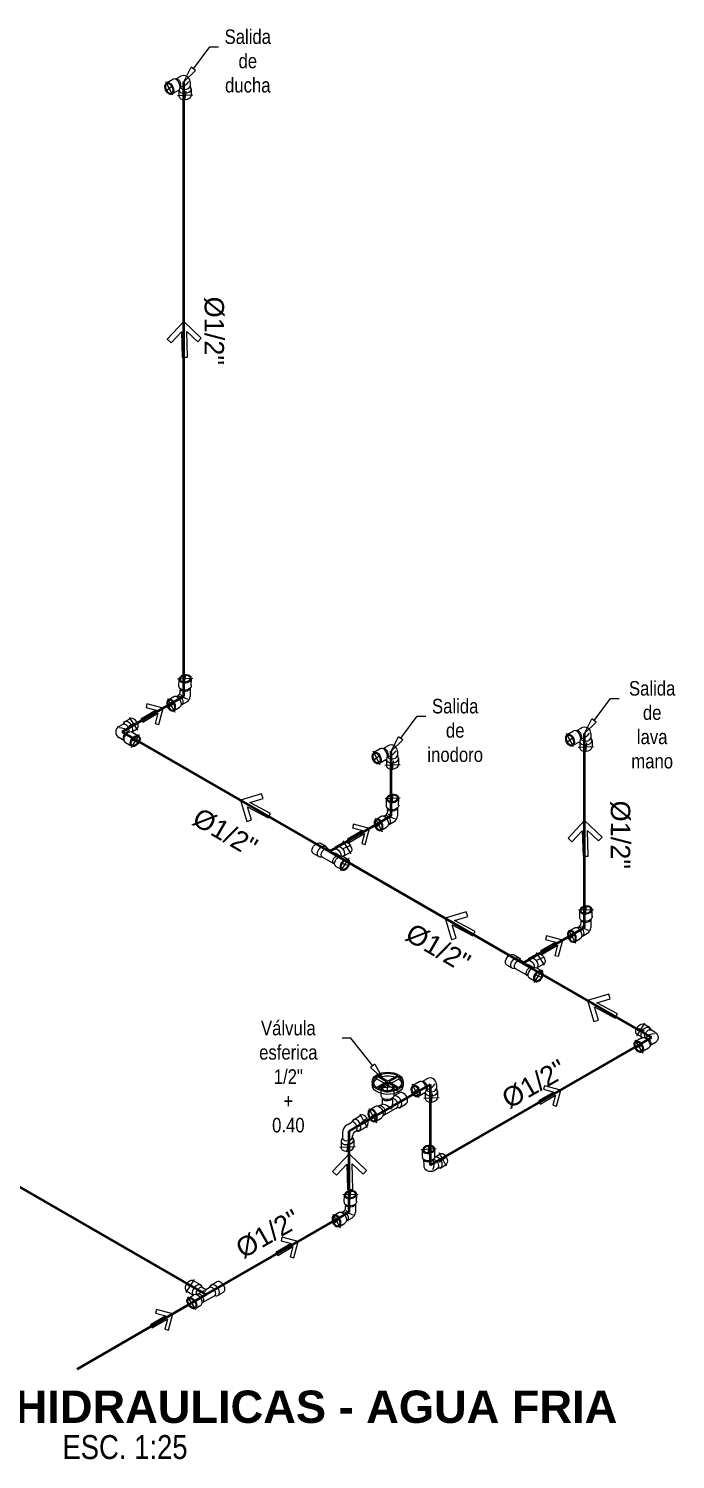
# Model space of a CAD drawing. Header units: metres. Extents: x -60290 to -52972, y 32018 to 40332.
# Drawn here: x -60276.682 to -60274.684, y 32021.003 to 32025.427 of the extents above; entities that cross this region are included whole.
import ezdxf
from ezdxf import colors
from ezdxf.entities.mleader import LeaderData, LeaderLine
from ezdxf.enums import TextEntityAlignment as Align
from ezdxf.math import Vec2, Vec3

# ---------------------------------------------------------------- set-up
doc = ezdxf.new("R2010")
doc.units = ezdxf.units.M
doc.linetypes.add('ACAD_ISO10W100', pattern=[18, 12, -3, 0, -3])
doc.layers.get('0').update_dxf_attribs({"plot": 0})
for name, color, linetype, lineweight in [('-Acotado', 251, 'Continuous', 5), ('-Textos', 7, 'Continuous', 20), ('ACCESORIOS 3D', 1, 'Continuous', 15), ('Arq_Cotas', 8, 'Continuous', 13), ('FIC-2ES_AGUA_FRIA_PROY', 150, 'ACAD_ISO10W100', 35), ('FIC-3IS_ACCESORIOS_3D', 1, 'Continuous', 15), ('FIC-3IS_AGUA_FRIA_PROY', 150, 'ACAD_ISO10W100', 35)]:
    doc.layers.add(name, color=color, linetype=linetype, lineweight=lineweight)
doc.layers.add('FIC-3IS_TEXTO', color=7, linetype='Continuous')
doc.layers.add('G-TEXTOS-TITULOS', color=4, linetype='Continuous')
doc.styles.add('-Arial Narrow', font='ARIALN.TTF')
doc.styles.add('25-TITULO', font='arialbd.ttf', dxfattribs={"height": 0.1})
doc.styles.add('ARIAL', font='arial.ttf')

# ---------------------------------------------------------------- blocks, each defined once
blk = doc.blocks.new('H-C90-ISO-01')
at = {"layer": 'FIC-3IS_ACCESORIOS_3D', "lineweight": 15}
for p, q in [((-0.035, 0.023), (-0.074, 0.001)), ((-0.095, -0.123), (-0.15, -0.019)), ((-0.096, -0.05), (-0.15, -0.092)), ((-0.096, -0.001), (-0.145, -0.029)), ((-0.052, -0.085), (-0.101, -0.113)), ((-0.048, -0.081), (-0.048, -0.129)), ((0.004, -0.092), (-0.004, -0.16)), ((0.038, -0.019), (0.038, -0.051)), ((0.047, -0.073), (0.047, -0.122)), ((0.059, -0.123), (-0.059, -0.128))]:
    blk.add_line(p, q, dxfattribs=at)
for centre, radius, start, end in [((-0.011, -0.019), 0.049, 0, 120), ((-0.05, 0.029), 0.089, 281.4412, 329.9051), ((0.059, -0.056), 0.0211, 168.6471, 236.7999)]:
    blk.add_arc(centre, radius, start, end, dxfattribs=at)
blk.add_ellipse((-0.123, -0.071), major_axis=(0.0152, -0.0378), ratio=0.586515, dxfattribs=at)
for points, knots in [([(-0.055, -0.087), (-0.048, -0.084), (-0.044, -0.077), (-0.037, -0.054), (-0.042, -0.034), (-0.062, -0.003), (-0.078, 0.007), (-0.093, 0.001), (-0.094, 0), (-0.096, -0.001)], [0.025807, 0.025807, 0.025807, 0.025807, 0.638249, 0.638249, 1.89385, 1.89385, 3.143116, 3.143116, 3.273269, 3.273269, 3.273269, 3.273269]), ([(-0.041, -0.067), (-0.038, -0.065), (-0.035, -0.061), (-0.03, -0.044), (-0.034, -0.027), (-0.05, -0.003), (-0.063, 0.005), (-0.073, 0.001)], [0.186641, 0.186641, 0.186641, 0.186641, 0.638249, 0.638249, 1.89385, 1.89385, 3.12421, 3.12421, 3.12421, 3.12421]), ([(-0.105, -0.115), (-0.098, -0.112), (-0.093, -0.106), (-0.086, -0.083), (-0.091, -0.062), (-0.111, -0.031), (-0.127, -0.021), (-0.154, -0.032), (-0.159, -0.051), (-0.152, -0.087), (-0.141, -0.105), (-0.12, -0.117), (-0.112, -0.118), (-0.105, -0.115)], [0, 0, 0, 0, 0.638249, 0.638249, 1.89385, 1.89385, 3.143116, 3.143116, 4.392383, 4.392383, 5.64165, 5.64165, 6.283185, 6.283185, 6.283185, 6.283185]), ([(-0.048, -0.081), (-0.048, -0.082), (-0.048, -0.082), (-0.048, -0.082), (-0.047, -0.09), (-0.042, -0.096), (-0.022, -0.109), (-0.001, -0.11), (0.034, -0.1), (0.049, -0.087), (0.046, -0.065), (0.043, -0.06), (0.037, -0.056)], [6.264194, 6.264194, 6.264194, 6.264194, 6.283185, 6.283185, 6.283185, 6.921434, 6.921434, 8.177035, 8.177035, 9.426302, 9.426302, 9.977352, 9.977352, 9.977352, 9.977352]), ([(-0.037, -0.062), (-0.035, -0.066), (-0.032, -0.069), (-0.017, -0.079), (0, -0.08), (0.027, -0.071), (0.039, -0.061), (0.038, -0.05)], [6.473178, 6.473178, 6.473178, 6.473178, 6.921434, 6.921434, 8.177035, 8.177035, 9.388551, 9.388551, 9.388551, 9.388551]), ([(-0.048, -0.129), (-0.048, -0.13), (-0.048, -0.13), (-0.048, -0.131), (-0.047, -0.138), (-0.042, -0.145), (-0.022, -0.158), (-0.001, -0.159), (0.034, -0.148), (0.048, -0.136), (0.047, -0.122)], [6.245872, 6.245872, 6.245872, 6.245872, 6.283185, 6.283185, 6.283185, 6.921434, 6.921434, 8.177035, 8.177035, 9.388551, 9.388551, 9.388551, 9.388551])]:
    blk.add_open_spline(points, degree=3, knots=knots, dxfattribs=at)
blk = doc.blocks.new('H-TEE-ISO-04')
at = {"layer": 'ACCESORIOS 3D'}
for p, q in [((0.041, 0.078), (0.097, 0.111)), ((0.091, 0.121), (0.154, 0.021)), ((-0.094, -0.001), (-0.136, 0.023)), ((-0.04, 0.077), (-0.084, 0.103)), ((0, 0.044), (-0.026, 0.059)), ((0.025, 0.058), (0, 0.044)), ((0.067, 0.005), (0.038, 0.022)), ((0.154, 0.084), (0.091, 0.058)), ((0.133, -0.023), (0.093, 0.001)), ((0.148, 0.031), (0.094, 0)), ((0.025, -0.058), (-0.067, -0.005)), ((0.083, -0.103), (0.039, -0.078)), ((0.077, -0.112), (0.14, -0.013)), ((0.14, -0.076), (0.077, -0.049))]:
    blk.add_line(p, q, dxfattribs=at)
for centre, radius, start, end in [((-0.019, 0.079), 0.0211, 183.2001, 251.3529), ((-0.011, 0.038), 0.0128, 330.0367, 27.2728), ((0.002, -0.042), 0.0733, 59.7063, 91.3978), ((0.02, 0.079), 0.0212, 283.9228, 359.1598), ((0.087, 0.053), 0.0516, 245.2499, 254.7197), ((-0.009, -0.098), 0.0525, 43.1305, 49.675)]:
    blk.add_arc(centre, radius, start, end, dxfattribs=at)
at = {"layer": 'ACCESORIOS 3D', "extrusion": (0, 0, -1)}
blk.add_ellipse((0.108, -0.063), major_axis=(-0.024, -0.0329), ratio=0.586515, dxfattribs=at)
at = {"layer": 'ACCESORIOS 3D'}
for points, knots in [([(0.094, 0.109), (0.099, 0.113), (0.107, 0.114), (0.13, 0.108), (0.146, 0.094), (0.163, 0.061), (0.163, 0.042), (0.15, 0.032), (0.149, 0.031), (0.148, 0.031)], [0.025807, 0.025807, 0.025807, 0.025807, 0.638249, 0.638249, 1.89385, 1.89385, 3.143116, 3.143116, 3.273269, 3.273269, 3.273269, 3.273269]), ([(-0.136, 0.023), (-0.136, 0.023), (-0.137, 0.024), (-0.137, 0.024), (-0.143, 0.028), (-0.146, 0.036), (-0.147, 0.06), (-0.138, 0.079), (-0.111, 0.103), (-0.094, 0.109), (-0.082, 0.102)], [6.245872, 6.245872, 6.245872, 6.245872, 6.283185, 6.283185, 6.283185, 6.921434, 6.921434, 8.177035, 8.177035, 9.388551, 9.388551, 9.388551, 9.388551]), ([(-0.07, -0.003), (-0.071, -0.003), (-0.072, -0.003), (-0.08, -0.006), (-0.089, -0.005), (-0.095, 0), (-0.101, 0.004), (-0.104, 0.012), (-0.105, 0.036), (-0.096, 0.055), (-0.069, 0.079), (-0.051, 0.086), (-0.033, 0.073), (-0.031, 0.067), (-0.03, 0.06)], [5.580376, 5.580376, 5.580376, 5.580376, 5.64165, 5.64165, 6.283185, 6.283185, 6.283185, 6.921434, 6.921434, 8.177035, 8.177035, 9.426302, 9.426302, 9.977352, 9.977352, 9.977352, 9.977352]), ([(-0.067, -0.005), (-0.068, -0.005), (-0.068, -0.005), (-0.068, -0.004), (-0.073, -0.001), (-0.076, 0.005), (-0.077, 0.024), (-0.069, 0.04), (-0.048, 0.059), (-0.034, 0.064), (-0.024, 0.058)], [6.245872, 6.245872, 6.245872, 6.245872, 6.283185, 6.283185, 6.283185, 6.921434, 6.921434, 8.177035, 8.177035, 9.388551, 9.388551, 9.388551, 9.388551]), ([(0.024, -0.058), (0.023, -0.057), (0.023, -0.057), (0.023, -0.057), (0.018, -0.053), (0.015, -0.047), (0.014, -0.028), (0.022, -0.013), (0.043, 0.007), (0.057, 0.012), (0.067, 0.005)], [6.245872, 6.245872, 6.245872, 6.245872, 6.283185, 6.283185, 6.283185, 6.921434, 6.921434, 8.177035, 8.177035, 9.388551, 9.388551, 9.388551, 9.388551]), ([(0.022, 0.057), (0.027, 0.06), (0.033, 0.061), (0.052, 0.056), (0.064, 0.045), (0.076, 0.022), (0.077, 0.011), (0.074, 0.003)], [6.313795, 6.313795, 6.313795, 6.313795, 6.921434, 6.921434, 8.177035, 8.177035, 9.099225, 9.099225, 9.099225, 9.099225]), ([(0.028, 0.059), (0.029, 0.066), (0.032, 0.072), (0.037, 0.076), (0.043, 0.081), (0.051, 0.082), (0.074, 0.076), (0.09, 0.062), (0.107, 0.029), (0.107, 0.01), (0.095, 0), (0.095, 0), (0.094, 0)], [5.75086, 5.75086, 5.75086, 5.75086, 6.283185, 6.283185, 6.283185, 6.921434, 6.921434, 8.177035, 8.177035, 9.426302, 9.426302, 9.466218, 9.466218, 9.466218, 9.466218]), ([(0.039, -0.078), (0.039, -0.078), (0.038, -0.077), (0.038, -0.077), (0.032, -0.073), (0.029, -0.065), (0.028, -0.041), (0.037, -0.022), (0.064, 0.002), (0.081, 0.008), (0.093, 0.001)], [6.245872, 6.245872, 6.245872, 6.245872, 6.283185, 6.283185, 6.283185, 6.921434, 6.921434, 8.177035, 8.177035, 9.388551, 9.388551, 9.388551, 9.388551]), ([(0.08, -0.101), (0.074, -0.097), (0.071, -0.089), (0.07, -0.065), (0.079, -0.046), (0.106, -0.022), (0.124, -0.016), (0.148, -0.033), (0.148, -0.052), (0.133, -0.085), (0.118, -0.1), (0.095, -0.107), (0.086, -0.106), (0.08, -0.101)], [0, 0, 0, 0, 0.638249, 0.638249, 1.89385, 1.89385, 3.143116, 3.143116, 4.392383, 4.392383, 5.64165, 5.64165, 6.283185, 6.283185, 6.283185, 6.283185])]:
    blk.add_open_spline(points, degree=3, knots=knots, dxfattribs=at)
blk = doc.blocks.new('H-C90-ISO-04')
at = {"layer": 'FIC-3IS_ACCESORIOS_3D', "lineweight": 15}
for p, q in [((0.059, 0.123), (-0.059, 0.128)), ((-0.047, 0.127), (-0.047, 0.081)), ((-0.004, 0.159), (0.004, 0.091)), ((0.048, 0.123), (0.048, 0.073)), ((-0.038, 0.054), (-0.038, 0.007)), ((0.038, 0.051), (0.038, 0.042)), ((0.056, 0.012), (0.077, -0.001)), ((0.042, -0.068), (-0.014, -0.036)), ((0.052, -0.084), (0.101, -0.113)), ((0.095, -0.123), (0.15, -0.019)), ((0.096, 0), (0.145, -0.029)), ((0.096, -0.05), (0.15, -0.091))]:
    blk.add_line(p, q, dxfattribs=at)
for centre, radius, start, end in [((-0.089, 0.049), 0.0516, 5.2499, 14.7197), ((0.011, 0.007), 0.049, 180, 240), ((0.05, -0.074), 0.0962, 99.0323, 138.8218), ((0.09, 0.041), 0.0525, 163.1305, 169.675), ((0.073, 0.042), 0.035, 180, 240)]:
    blk.add_arc(centre, radius, start, end, dxfattribs=at)
at = {"layer": 'FIC-3IS_ACCESORIOS_3D', "lineweight": 15, "extrusion": (0, 0, -1)}
for centre, major_axis in [((0, 0.125), (0.0405, -0.0043)), ((0.123, -0.071), (-0.0152, -0.0378))]:
    blk.add_ellipse(centre, major_axis=major_axis, ratio=0.586515, dxfattribs=at)
at = {"layer": 'FIC-3IS_ACCESORIOS_3D', "lineweight": 15}
for points, knots in [([(0.048, 0.12), (0.047, 0.113), (0.042, 0.106), (0.022, 0.093), (0.001, 0.092), (-0.034, 0.103), (-0.049, 0.116), (-0.045, 0.145), (-0.029, 0.155), (0.008, 0.158), (0.028, 0.152), (0.045, 0.135), (0.049, 0.128), (0.048, 0.12)], [0, 0, 0, 0, 0.638249, 0.638249, 1.89385, 1.89385, 3.143116, 3.143116, 4.392383, 4.392383, 5.64165, 5.64165, 6.283185, 6.283185, 6.283185, 6.283185]), ([(0.048, 0.073), (0.048, 0.073), (0.048, 0.072), (0.048, 0.072), (0.047, 0.064), (0.042, 0.058), (0.022, 0.045), (0.001, 0.044), (-0.034, 0.054), (-0.048, 0.066), (-0.047, 0.081)], [6.245872, 6.245872, 6.245872, 6.245872, 6.283185, 6.283185, 6.283185, 6.921434, 6.921434, 8.177035, 8.177035, 9.388551, 9.388551, 9.388551, 9.388551]), ([(0.038, 0.049), (0.038, 0.049), (0.038, 0.049), (0.038, 0.048), (0.037, 0.042), (0.033, 0.037), (0.017, 0.027), (0, 0.026), (-0.027, 0.034), (-0.038, 0.043), (-0.038, 0.054)], [6.245872, 6.245872, 6.245872, 6.245872, 6.283185, 6.283185, 6.283185, 6.921434, 6.921434, 8.177035, 8.177035, 9.335447, 9.335447, 9.335447, 9.335447]), ([(0.041, -0.067), (0.038, -0.064), (0.035, -0.06), (0.03, -0.044), (0.034, -0.027), (0.05, -0.003), (0.063, 0.005), (0.073, 0.001)], [0.186641, 0.186641, 0.186641, 0.186641, 0.638249, 0.638249, 1.89385, 1.89385, 3.12421, 3.12421, 3.12421, 3.12421]), ([(0.055, -0.086), (0.048, -0.083), (0.044, -0.077), (0.037, -0.054), (0.042, -0.033), (0.062, -0.003), (0.078, 0.008), (0.093, 0.001), (0.094, 0.001), (0.096, 0)], [0.025807, 0.025807, 0.025807, 0.025807, 0.638249, 0.638249, 1.89385, 1.89385, 3.143116, 3.143116, 3.273269, 3.273269, 3.273269, 3.273269]), ([(0.105, -0.115), (0.098, -0.112), (0.093, -0.105), (0.086, -0.082), (0.091, -0.062), (0.111, -0.031), (0.127, -0.021), (0.154, -0.032), (0.159, -0.051), (0.152, -0.086), (0.141, -0.104), (0.12, -0.116), (0.112, -0.118), (0.105, -0.115)], [0, 0, 0, 0, 0.638249, 0.638249, 1.89385, 1.89385, 3.143116, 3.143116, 4.392383, 4.392383, 5.64165, 5.64165, 6.283185, 6.283185, 6.283185, 6.283185])]:
    blk.add_open_spline(points, degree=3, knots=knots, dxfattribs=at)
blk = doc.blocks.new('H-TEE-ISO-01')
at = {"layer": 'ACCESORIOS 3D'}
for p, q in [((-0.091, 0.12), (-0.154, 0.021)), ((-0.041, 0.078), (-0.097, 0.111)), ((-0.154, 0.083), (-0.091, 0.057)), ((-0.148, 0.031), (-0.095, 0)), ((-0.134, -0.023), (-0.093, 0.001)), ((-0.067, 0.005), (-0.038, 0.022)), ((-0.025, 0.058), (0, 0.044)), ((0, 0.044), (0.025, 0.058)), ((0.04, 0.077), (0.083, 0.103)), ((0.094, -0.001), (0.136, 0.023)), ((-0.077, -0.112), (-0.14, -0.013)), ((-0.14, -0.076), (-0.077, -0.049)), ((-0.083, -0.103), (-0.039, -0.078)), ((-0.025, -0.058), (0.067, -0.005))]:
    blk.add_line(p, q, dxfattribs=at)
for centre, radius, start, end in [((-0.087, 0.053), 0.0516, 285.2803, 294.7501), ((-0.02, 0.079), 0.0212, 180.8402, 256.0772), ((-0.002, -0.042), 0.0733, 88.6022, 120.2937), ((0.011, 0.038), 0.0128, 152.7272, 209.9633), ((0.019, 0.078), 0.0211, 288.6471, 356.7999), ((0.009, -0.098), 0.0525, 130.325, 136.8695)]:
    blk.add_arc(centre, radius, start, end, dxfattribs=at)
blk.add_ellipse((-0.108, -0.063), major_axis=(0.024, -0.0329), ratio=0.586515, dxfattribs=at)
for points, knots in [([(-0.094, 0.109), (-0.1, 0.113), (-0.108, 0.114), (-0.131, 0.108), (-0.146, 0.094), (-0.163, 0.061), (-0.164, 0.042), (-0.151, 0.032), (-0.149, 0.031), (-0.148, 0.031)], [0.025807, 0.025807, 0.025807, 0.025807, 0.638249, 0.638249, 1.89385, 1.89385, 3.143116, 3.143116, 3.273269, 3.273269, 3.273269, 3.273269]), ([(-0.028, 0.059), (-0.029, 0.066), (-0.032, 0.072), (-0.037, 0.076), (-0.043, 0.08), (-0.051, 0.081), (-0.075, 0.076), (-0.09, 0.061), (-0.107, 0.029), (-0.108, 0.01), (-0.095, 0), (-0.095, 0), (-0.095, 0)], [5.75086, 5.75086, 5.75086, 5.75086, 6.283185, 6.283185, 6.283185, 6.921434, 6.921434, 8.177035, 8.177035, 9.426302, 9.426302, 9.466218, 9.466218, 9.466218, 9.466218]), ([(-0.039, -0.078), (-0.039, -0.078), (-0.039, -0.078), (-0.038, -0.077), (-0.032, -0.073), (-0.029, -0.065), (-0.028, -0.041), (-0.037, -0.022), (-0.064, 0.002), (-0.081, 0.008), (-0.093, 0.001)], [6.245872, 6.245872, 6.245872, 6.245872, 6.283185, 6.283185, 6.283185, 6.921434, 6.921434, 8.177035, 8.177035, 9.388551, 9.388551, 9.388551, 9.388551]), ([(-0.023, 0.057), (-0.027, 0.06), (-0.034, 0.061), (-0.052, 0.056), (-0.064, 0.045), (-0.076, 0.022), (-0.078, 0.011), (-0.074, 0.003)], [6.313795, 6.313795, 6.313795, 6.313795, 6.921434, 6.921434, 8.177035, 8.177035, 9.099225, 9.099225, 9.099225, 9.099225]), ([(-0.024, -0.058), (-0.024, -0.058), (-0.023, -0.057), (-0.023, -0.057), (-0.018, -0.054), (-0.015, -0.047), (-0.015, -0.028), (-0.022, -0.013), (-0.043, 0.006), (-0.057, 0.011), (-0.067, 0.005)], [6.245872, 6.245872, 6.245872, 6.245872, 6.283185, 6.283185, 6.283185, 6.921434, 6.921434, 8.177035, 8.177035, 9.388551, 9.388551, 9.388551, 9.388551]), ([(0.067, -0.005), (0.067, -0.005), (0.068, -0.005), (0.068, -0.005), (0.073, -0.001), (0.076, 0.005), (0.076, 0.024), (0.069, 0.039), (0.048, 0.059), (0.034, 0.064), (0.024, 0.058)], [6.245872, 6.245872, 6.245872, 6.245872, 6.283185, 6.283185, 6.283185, 6.921434, 6.921434, 8.177035, 8.177035, 9.388551, 9.388551, 9.388551, 9.388551]), ([(0.07, -0.003), (0.071, -0.003), (0.072, -0.003), (0.08, -0.006), (0.089, -0.005), (0.095, -0.001), (0.101, 0.004), (0.104, 0.012), (0.105, 0.036), (0.096, 0.054), (0.069, 0.079), (0.051, 0.085), (0.033, 0.073), (0.03, 0.067), (0.029, 0.06)], [5.580376, 5.580376, 5.580376, 5.580376, 5.64165, 5.64165, 6.283185, 6.283185, 6.283185, 6.921434, 6.921434, 8.177035, 8.177035, 9.426302, 9.426302, 9.977352, 9.977352, 9.977352, 9.977352]), ([(0.136, 0.023), (0.136, 0.023), (0.136, 0.023), (0.137, 0.024), (0.143, 0.028), (0.146, 0.036), (0.147, 0.06), (0.138, 0.079), (0.111, 0.103), (0.094, 0.109), (0.082, 0.102)], [6.245872, 6.245872, 6.245872, 6.245872, 6.283185, 6.283185, 6.283185, 6.921434, 6.921434, 8.177035, 8.177035, 9.388551, 9.388551, 9.388551, 9.388551]), ([(-0.08, -0.102), (-0.074, -0.097), (-0.071, -0.089), (-0.07, -0.065), (-0.079, -0.047), (-0.106, -0.022), (-0.124, -0.016), (-0.149, -0.033), (-0.148, -0.052), (-0.133, -0.085), (-0.118, -0.1), (-0.095, -0.107), (-0.086, -0.106), (-0.08, -0.102)], [0, 0, 0, 0, 0.638249, 0.638249, 1.89385, 1.89385, 3.143116, 3.143116, 4.392383, 4.392383, 5.64165, 5.64165, 6.283185, 6.283185, 6.283185, 6.283185])]:
    blk.add_open_spline(points, degree=3, knots=knots, dxfattribs=at)
blk = doc.blocks.new('H-C90-ISO-09')
at = {"layer": 'FIC-3IS_ACCESORIOS_3D'}
for p, q in [((0.077, 0.112), (0.14, 0.013)), ((-0.003, 0.042), (0.025, 0.058)), ((0.04, 0.077), (0.082, 0.102)), ((0.077, 0.049), (0.14, 0.076)), ((0.094, -0.001), (0.136, 0.023)), ((-0.003, -0.042), (0.036, -0.065)), ((0.048, -0.083), (0.097, -0.111)), ((0.154, -0.021), (0.091, -0.12)), ((0.091, -0.058), (0.154, -0.084)), ((0.099, -0.003), (0.148, -0.031))]:
    blk.add_line(p, q, dxfattribs=at)
for centre, radius, start, end in [((0.022, 0), 0.049, 120, 240), ((0, -0.058), 0.089, 41.4412, 89.9051), ((0.019, 0.078), 0.0211, 288.6471, 356.7999)]:
    blk.add_arc(centre, radius, start, end, dxfattribs=at)
blk.add_ellipse((0.123, -0.071), major_axis=(0.0251, 0.0321), ratio=0.586515, dxfattribs=at)
for points, knots in [([(0.072, -0.001), (0.074, 0.003), (0.076, 0.007), (0.076, 0.024), (0.069, 0.039), (0.048, 0.059), (0.034, 0.064), (0.024, 0.058)], [6.473178, 6.473178, 6.473178, 6.473178, 6.921434, 6.921434, 8.177035, 8.177035, 9.388551, 9.388551, 9.388551, 9.388551]), ([(0.094, -0.001), (0.094, -0.001), (0.095, -0.001), (0.095, -0.001), (0.101, 0.004), (0.104, 0.012), (0.105, 0.036), (0.096, 0.054), (0.069, 0.079), (0.051, 0.085), (0.033, 0.073), (0.03, 0.067), (0.029, 0.06)], [6.264194, 6.264194, 6.264194, 6.264194, 6.283185, 6.283185, 6.283185, 6.921434, 6.921434, 8.177035, 8.177035, 9.426302, 9.426302, 9.977352, 9.977352, 9.977352, 9.977352]), ([(0.102, -0.004), (0.096, 0), (0.088, 0.001), (0.065, -0.005), (0.05, -0.019), (0.033, -0.052), (0.032, -0.071), (0.045, -0.081), (0.047, -0.082), (0.048, -0.083)], [0.025807, 0.025807, 0.025807, 0.025807, 0.638249, 0.638249, 1.89385, 1.89385, 3.143116, 3.143116, 3.273269, 3.273269, 3.273269, 3.273269]), ([(0.136, 0.023), (0.136, 0.023), (0.136, 0.023), (0.137, 0.024), (0.143, 0.028), (0.146, 0.036), (0.147, 0.06), (0.138, 0.079), (0.111, 0.103), (0.094, 0.109), (0.082, 0.102)], [6.245872, 6.245872, 6.245872, 6.245872, 6.283185, 6.283185, 6.283185, 6.921434, 6.921434, 8.177035, 8.177035, 9.388551, 9.388551, 9.388551, 9.388551]), ([(0.078, -0.002), (0.074, 0), (0.07, 0), (0.053, -0.004), (0.041, -0.016), (0.027, -0.042), (0.027, -0.057), (0.036, -0.064)], [0.186641, 0.186641, 0.186641, 0.186641, 0.638249, 0.638249, 1.89385, 1.89385, 3.12421, 3.12421, 3.12421, 3.12421]), ([(0.152, -0.033), (0.146, -0.029), (0.138, -0.028), (0.114, -0.033), (0.099, -0.048), (0.082, -0.08), (0.081, -0.099), (0.105, -0.118), (0.123, -0.112), (0.151, -0.088), (0.161, -0.07), (0.161, -0.046), (0.158, -0.038), (0.152, -0.033)], [0, 0, 0, 0, 0.638249, 0.638249, 1.89385, 1.89385, 3.143116, 3.143116, 4.392383, 4.392383, 5.64165, 5.64165, 6.283185, 6.283185, 6.283185, 6.283185])]:
    blk.add_open_spline(points, degree=3, knots=knots, dxfattribs=at)
blk = doc.blocks.new('H-VALV.GLOBO-ISO-01')
at = {"layer": 'FIC-3IS_ACCESORIOS_3D', "lineweight": 15}
for p, q in [((-0.068, 0.222), (-0.068, 0.202)), ((-0.068, 0.222), (0.006, 0.18)), ((-0.059, 0.227), (0.015, 0.185)), ((0.015, 0.185), (0.088, 0.227)), ((0.023, 0.18), (0.097, 0.222)), ((0.097, 0.222), (0.097, 0.202)), ((-0.101, 0.18), (-0.101, 0.16)), ((-0.068, 0.202), (-0.011, 0.17)), ((-0.068, 0.137), (0.006, 0.18)), ((-0.068, 0.107), (0.015, 0.155)), ((-0.059, 0.132), (0.015, 0.175)), ((-0.046, 0.141), (0.074, 0.136)), ((-0.034, 0.082), (-0.034, 0.14)), ((0.019, 0.104), (0.01, 0.173)), ((0.015, 0.175), (0.088, 0.132)), ((0.015, 0.175), (0.015, 0.155)), ((0.015, 0.155), (0.069, 0.123)), ((0.023, 0.18), (0.097, 0.137)), ((0.04, 0.17), (0.097, 0.202)), ((0.063, 0.078), (0.063, 0.136)), ((0.13, 0.18), (0.13, 0.16)), ((-0.075, -0.012), (-0.12, 0.014)), ((-0.033, 0.077), (-0.076, 0.102)), ((-0.022, 0.056), (-0.022, 0.042)), ((0.053, 0.015), (0.053, 0.058)), ((0.079, 0.001), (0.053, 0.015)), ((0.043, -0.069), (-0.051, -0.015)), ((0.103, -0.115), (0.062, -0.091)), ((0.154, -0.018), (0.097, -0.125)), ((0.154, -0.093), (0.097, -0.05)), ((0.148, -0.028), (0.104, -0.002))]:
    blk.add_line(p, q, dxfattribs=at)
blk.add_lwpolyline([(0.101, 0.13, 0.57735), (0.101, 0.23, 0.267949), (-0.072, 0.23, 0.57735), (-0.072, 0.13, 0.267949)], format="xyb", close=True, dxfattribs=at)
for points in [[(-0.068, 0.222, 0.516407), (-0.068, 0.137)], [(0.088, 0.227, 0.250668), (-0.059, 0.227)], [(0.069, 0.216, 0.178946), (-0.04, 0.216, 0.178946)], [(0.097, 0.137, 0.516407), (0.097, 0.222, 0.516407)], [(-0.101, 0.16, 0.267949), (-0.072, 0.11, 0.267949), (0.101, 0.11, 0.267949), (0.13, 0.16, 0.267949)], [(-0.068, 0.202, 0.192246), (-0.088, 0.17, 0.192246)], [(-0.059, 0.132, 0.250668), (0.088, 0.132)], [(0.117, 0.17, 0.192246), (0.097, 0.202)]]:
    blk.add_lwpolyline(points, format="xyb", dxfattribs=at)
for centre, radius, start, end in [((0.189, 0.034), 0.211, 177.0046, 195.9076), ((0.06, -0.073), 0.0888, 94.0966, 145.8735), ((0.097, 0.051), 0.054, 250.325, 256.8695), ((-0.065, -0.031), 0.0217, 48.6471, 116.7999), ((0.012, -0.112), 0.053, 45.2803, 54.7501)]:
    blk.add_arc(centre, radius, start, end, dxfattribs=at)
for centre, major_axis in [((0.014, 0.138), (-0.0414, 0.0059)), ((0.126, -0.071), (0.017, 0.0382))]:
    blk.add_ellipse(centre, major_axis=major_axis, ratio=0.586515, dxfattribs=at)
for points, knots in [([(-0.034, 0.145), (-0.035, 0.137), (-0.032, 0.129), (-0.015, 0.112), (0.006, 0.105), (0.043, 0.107), (0.061, 0.116), (0.065, 0.147), (0.051, 0.16), (0.015, 0.172), (-0.006, 0.172), (-0.028, 0.159), (-0.033, 0.153), (-0.034, 0.145)], [0, 0, 0, 0, 0.638249, 0.638249, 1.89385, 1.89385, 3.143116, 3.143116, 4.392383, 4.392383, 5.64165, 5.64165, 6.283185, 6.283185, 6.283185, 6.283185]), ([(-0.076, 0.102), (-0.076, 0.102), (-0.077, 0.102), (-0.077, 0.102), (-0.084, 0.105), (-0.093, 0.104), (-0.115, 0.093), (-0.127, 0.075), (-0.135, 0.039), (-0.131, 0.02), (-0.118, 0.013)], [6.245872, 6.245872, 6.245872, 6.245872, 6.283185, 6.283185, 6.283185, 6.921434, 6.921434, 8.177035, 8.177035, 9.388551, 9.388551, 9.388551, 9.388551]), ([(-0.033, 0.077), (-0.034, 0.077), (-0.034, 0.077), (-0.034, 0.077), (-0.041, 0.081), (-0.05, 0.079), (-0.071, 0.068), (-0.083, 0.05), (-0.092, 0.013), (-0.088, -0.006), (-0.068, -0.015), (-0.061, -0.015), (-0.054, -0.012)], [6.264194, 6.264194, 6.264194, 6.264194, 6.283185, 6.283185, 6.283185, 6.921434, 6.921434, 8.177035, 8.177035, 9.426302, 9.426302, 9.977352, 9.977352, 9.977352, 9.977352]), ([(-0.022, 0.057), (-0.026, 0.057), (-0.031, 0.056), (-0.047, 0.048), (-0.056, 0.034), (-0.063, 0.005), (-0.06, -0.01), (-0.05, -0.016)], [6.473178, 6.473178, 6.473178, 6.473178, 6.921434, 6.921434, 8.177035, 8.177035, 9.388551, 9.388551, 9.388551, 9.388551]), ([(-0.034, 0.086), (-0.035, 0.079), (-0.032, 0.071), (-0.015, 0.053), (0.006, 0.047), (0.043, 0.049), (0.061, 0.058), (0.063, 0.075), (0.063, 0.076), (0.063, 0.078)], [0.025807, 0.025807, 0.025807, 0.025807, 0.638249, 0.638249, 1.89385, 1.89385, 3.143116, 3.143116, 3.273269, 3.273269, 3.273269, 3.273269]), ([(-0.024, 0.064), (-0.024, 0.059), (-0.021, 0.055), (-0.009, 0.042), (0.007, 0.037), (0.037, 0.039), (0.051, 0.046), (0.053, 0.057)], [0.186641, 0.186641, 0.186641, 0.186641, 0.638249, 0.638249, 1.89385, 1.89385, 3.12421, 3.12421, 3.12421, 3.12421]), ([(0.078, 0.001), (0.077, 0.001), (0.077, 0.002), (0.077, 0.002), (0.071, 0.004), (0.064, 0.003), (0.047, -0.006), (0.037, -0.02), (0.031, -0.049), (0.033, -0.063), (0.043, -0.069)], [6.245872, 6.245872, 6.245872, 6.245872, 6.283185, 6.283185, 6.283185, 6.921434, 6.921434, 8.177035, 8.177035, 9.335447, 9.335447, 9.335447, 9.335447]), ([(0.104, -0.002), (0.103, -0.002), (0.103, -0.002), (0.103, -0.002), (0.095, 0.002), (0.087, 0.001), (0.065, -0.011), (0.053, -0.029), (0.045, -0.065), (0.049, -0.084), (0.062, -0.091)], [6.245872, 6.245872, 6.245872, 6.245872, 6.283185, 6.283185, 6.283185, 6.921434, 6.921434, 8.177035, 8.177035, 9.388551, 9.388551, 9.388551, 9.388551]), ([(0.146, -0.026), (0.139, -0.023), (0.13, -0.024), (0.108, -0.036), (0.096, -0.054), (0.088, -0.091), (0.092, -0.11), (0.12, -0.122), (0.137, -0.112), (0.158, -0.082), (0.164, -0.061), (0.158, -0.037), (0.153, -0.03), (0.146, -0.026)], [0, 0, 0, 0, 0.638249, 0.638249, 1.89385, 1.89385, 3.143116, 3.143116, 4.392383, 4.392383, 5.64165, 5.64165, 6.283185, 6.283185, 6.283185, 6.283185])]:
    blk.add_open_spline(points, degree=3, knots=knots, dxfattribs=at)
blk = doc.blocks.new('H-C90-ISO-05')
at = {"layer": 'FIC-3IS_ACCESORIOS_3D', "lineweight": 15}
for p, q in [((0.046, 0.082), (0.103, 0.116)), ((0.154, 0.019), (0.098, 0.126)), ((-0.003, 0.043), (0.028, 0.061)), ((0.091, -0.004), (0.148, 0.029)), ((0.153, 0.094), (0.098, 0.051)), ((-0.049, -0.083), (-0.049, -0.133)), ((-0.039, -0.019), (-0.039, -0.057)), ((0.004, -0.094), (-0.004, -0.164)), ((0.039, -0.052), (0.039, -0.043)), ((0.039, -0.052), (0.039, -0.053)), ((0.048, -0.075), (0.048, -0.127)), ((0.063, -0.009), (0.057, -0.012)), ((0.065, -0.008), (0.064, -0.008)), ((0.06, -0.127), (-0.06, -0.132))]:
    blk.add_line(p, q, dxfattribs=at)
for centre, radius, start, end in [((0.033, -0.019), 0.0719, 119.9891, 180), ((0.013, 0.092), 0.0342, 297.4023, 344.3565), ((0.075, -0.043), 0.0359, 120, 180), ((0.06, -0.057), 0.0217, 168.6471, 236.7999), ((0.08, -0.023), 0.0217, 60.8402, 136.0772)]:
    blk.add_arc(centre, radius, start, end, dxfattribs=at)
for points, knots in [([(0.145, 0.027), (0.152, 0.03), (0.156, 0.037), (0.163, 0.06), (0.159, 0.082), (0.138, 0.113), (0.121, 0.124), (0.106, 0.117), (0.104, 0.116), (0.103, 0.116)], [0.025807, 0.025807, 0.025807, 0.025807, 0.638249, 0.638249, 1.89385, 1.89385, 3.143116, 3.143116, 3.273269, 3.273269, 3.273269, 3.273269]), ([(0.063, -0.009), (0.068, -0.006), (0.071, -0.001), (0.077, 0.017), (0.073, 0.034), (0.056, 0.059), (0.043, 0.068), (0.031, 0.063), (0.029, 0.062), (0.028, 0.061)], [0.049346, 0.049346, 0.049346, 0.049346, 0.638249, 0.638249, 1.89385, 1.89385, 3.143116, 3.143116, 3.278309, 3.278309, 3.278309, 3.278309]), ([(0.067, -0.005), (0.074, -0.008), (0.08, -0.009), (0.086, -0.006), (0.094, -0.003), (0.099, 0.003), (0.106, 0.027), (0.101, 0.048), (0.081, 0.08), (0.064, 0.09), (0.042, 0.081), (0.037, 0.073), (0.035, 0.064)], [5.75086, 5.75086, 5.75086, 5.75086, 6.283185, 6.283185, 6.283185, 6.921434, 6.921434, 8.177035, 8.177035, 9.426302, 9.426302, 10.148301, 10.148301, 10.148301, 10.148301]), ([(-0.039, -0.061), (-0.039, -0.062), (-0.04, -0.062), (-0.046, -0.069), (-0.05, -0.076), (-0.049, -0.084), (-0.048, -0.092), (-0.043, -0.099), (-0.022, -0.112), (-0.001, -0.113), (0.035, -0.102), (0.05, -0.089), (0.048, -0.067), (0.044, -0.062), (0.038, -0.057)], [5.580376, 5.580376, 5.580376, 5.580376, 5.64165, 5.64165, 6.283185, 6.283185, 6.283185, 6.921434, 6.921434, 8.177035, 8.177035, 9.426302, 9.426302, 9.977352, 9.977352, 9.977352, 9.977352]), ([(-0.039, -0.057), (-0.039, -0.058), (-0.039, -0.058), (-0.039, -0.059), (-0.038, -0.065), (-0.034, -0.07), (-0.018, -0.081), (0, -0.082), (0.028, -0.073), (0.04, -0.063), (0.039, -0.051)], [6.245872, 6.245872, 6.245872, 6.245872, 6.283185, 6.283185, 6.283185, 6.921434, 6.921434, 8.177035, 8.177035, 9.388086, 9.388086, 9.388086, 9.388086]), ([(-0.049, -0.133), (-0.049, -0.133), (-0.049, -0.134), (-0.049, -0.134), (-0.048, -0.142), (-0.043, -0.149), (-0.022, -0.162), (-0.001, -0.163), (0.035, -0.152), (0.049, -0.14), (0.048, -0.125)], [6.245872, 6.245872, 6.245872, 6.245872, 6.283185, 6.283185, 6.283185, 6.921434, 6.921434, 8.177035, 8.177035, 9.388551, 9.388551, 9.388551, 9.388551])]:
    blk.add_open_spline(points, degree=3, knots=knots, dxfattribs=at)
blk = doc.blocks.new('flecha')
at = {"layer": 'Arq_Cotas', "color": 0}
blk.add_lwpolyline([(-0.1283, -0.0887), (-0.0982, 0.0236), (-0.0737, 0.017), (-0.0925, -0.0534), (0.014, 0.0081), (0.0267, -0.0139), (-0.0799, -0.0754), (-0.0094, -0.0943), (-0.016, -0.1188), (-0.1283, -0.0887)], dxfattribs=at)
blk = doc.blocks.new('_ClosedBlank')
at = {"lineweight": -2}
for p, q in [((-1, 0.167), (0, 0)), ((-1, 0.167), (-1, -0.167)), ((0, 0), (-1, -0.167))]:
    blk.add_line(p, q, dxfattribs=at)

msp = doc.modelspace()

# ---------------------------------------------------------------- linework, layer by layer
at = {"layer": 'FIC-2ES_AGUA_FRIA_PROY', "flags": 128}
for points in [[(-60276.2029, 32023.362), (-60276.2029, 32025.262)], [(-60276.3935, 32023.252), (-60276.2029, 32023.362)], [(-60275.7526, 32022.882), (-60276.3935, 32023.252)], [(-60274.9645, 32022.647), (-60274.9645, 32023.247)], [(-60275.5621, 32022.992), (-60275.5621, 32023.192)], [(-60275.7526, 32022.882), (-60275.5621, 32022.992)], [(-60275.155, 32022.537), (-60275.7526, 32022.882)], [(-60275.155, 32022.537), (-60274.9645, 32022.647)], [(-60274.7567, 32022.307), (-60275.155, 32022.537)], [(-60276.1336, 32021.512), (-60277.857, 32022.507)], [(-60275.4408, 32021.912), (-60274.7567, 32022.307)], [(-60275.692, 32022.017), (-60275.4408, 32022.162)], [(-60275.4408, 32021.912), (-60275.4408, 32022.162)], [(-60275.692, 32021.767), (-60275.692, 32022.017)], [(-60276.1336, 32021.512), (-60275.692, 32021.767)], [(-60276.532, 32021.282), (-60276.1336, 32021.512)]]:
    msp.add_lwpolyline(points, dxfattribs=at)

# ---------------------------------------------------------------- block references
at = {"color": 181, "xscale": 0.4, "yscale": 0.4}
for name, p, zscale in [('H-TEE-ISO-04', (-60275.7481, 32022.8668), 0.4), ('H-TEE-ISO-04', (-60275.1505, 32022.5218), 0.4), ('H-TEE-ISO-01', (-60276.1345, 32021.5106), 0.8)]:
    msp.add_blockref(name, p, dxfattribs=dict(at, zscale=zscale))
at = {"layer": 'FIC-3IS_ACCESORIOS_3D', "color": 181, "xscale": 0.4, "yscale": 0.4}
for name, p, zscale in [('H-C90-ISO-01', (-60276.1985, 32025.2697), 0.8), ('H-C90-ISO-09', (-60276.4022, 32023.252), 4), ('H-C90-ISO-01', (-60274.9601, 32023.2547), 0.8), ('H-C90-ISO-01', (-60275.5577, 32023.1997), 0.8), ('H-C90-ISO-01', (-60275.4372, 32022.17), 0.8), ('H-C90-ISO-05', (-60275.697, 32022.02), 0.3700312481293286)]:
    msp.add_blockref(name, p, dxfattribs=dict(at, zscale=zscale))
at = {"layer": 'FIC-3IS_ACCESORIOS_3D', "color": 181}
for name, p, xscale, yscale, zscale, rotation in [('H-C90-ISO-04', (-60276.1984, 32023.3595), 0.4, 0.4, 0.4, 120.0122094930011), ('H-C90-ISO-04', (-60275.5575, 32022.9895), 0.4, 0.4, 0.4, 120.0122094930011), ('H-C90-ISO-04', (-60274.96, 32022.6445), 0.4, 0.4, 0.4, 120.0122094930011), ('H-VALV.GLOBO-ISO-01', (-60275.5671, 32022.095), -0.4140280066695565, 0.4140280066695566, 0.4140280066695566, 359.7190489830738), ('H-C90-ISO-09', (-60275.445, 32021.9043), -0.4, 0.4, 0.4, 241.0425859696326), ('H-C90-ISO-04', (-60275.6875, 32021.7645), 0.4, 0.4, 0.4, 120.0122094930011)]:
    msp.add_blockref(name, p, dxfattribs=dict(at, xscale=xscale, yscale=yscale, zscale=zscale, rotation=rotation))
at = {"layer": 'FIC-3IS_ACCESORIOS_3D', "xscale": -0.4, "yscale": 0.4, "zscale": 0.8}
msp.add_blockref('H-C90-ISO-09', (-60274.7479, 32022.307), dxfattribs=at)
at = {"layer": 'FIC-3IS_AGUA_FRIA_PROY', "ltscale": 0.025}
for p, xscale, yscale, zscale, rotation in [((-60276.2079, 32024.4208), -0.6407060372924511, 0.6407060372924511, 0.6407060372924511, 121.8123991743655), ((-60276.3293, 32023.2954), -0.4437882517305406, 0.4437882517305407, 0.4437882517305407, 60.13088690302214), ((-60275.9507, 32022.9911), -0.5882351853897876, 0.5882351853897876, 0.5882351853897876, 181.8123991744021), ((-60275.6912, 32022.9237), -0.4437882517305406, 0.4437882517305407, 0.4437882517305407, 60.13088690302214), ((-60274.9695, 32022.8777), -0.6407060372924511, 0.6407060372924511, 0.6407060372924511, 121.8123991743655), ((-60275.3181, 32022.6258), -0.5882351853897876, 0.5882351853897876, 0.5882351853897876, 181.8123991744021), ((-60275.0945, 32022.5783), -0.4437882517305406, 0.4437882517305407, 0.4437882517305407, 60.13088690302214), ((-60274.878, 32022.3717), -0.5882351853897876, 0.5882351853897876, 0.5882351853897876, 181.8123991744021), ((-60275.1006, 32022.1147), -0.4437882517305406, 0.4437882517305407, 0.4437882517305407, 60.13088690302214), ((-60275.697, 32021.8472), -0.6407060372924511, 0.6407060372924511, 0.6407060372924511, 121.8123991743655), ((-60275.9121, 32021.6462), -0.4437882517305406, 0.4437882517305407, 0.4437882517305407, 60.13088690302214), ((-60276.2995, 32021.4225), -0.4437882517305405, 0.4437882517305407, 0.4437882517305407, 60.13088690302214)]:
    msp.add_blockref('flecha', p, dxfattribs=dict(at, xscale=xscale, yscale=yscale, zscale=zscale, rotation=rotation))

# ---------------------------------------------------------------- texts
at = {"layer": '-Textos', "lineweight": 5, "style": '-Arial Narrow'}
msp.add_text('ESC. 1:25', height=0.07408, dxfattribs=at).set_placement((-60276.3845, 32021.0406), align=Align.MIDDLE_CENTER)
at = {"layer": 'FIC-3IS_TEXTO', "style": 'ARIAL'}
for rotation, p in [(269.9471, (-60276.1384, 32024.5979)), (329.9471, (-60276.1812, 32022.9691)), (269.9471, (-60274.8831, 32023.0396)), (329.9471, (-60275.5232, 32022.6117)), (29.9471, (-60275.1975, 32022.0851)), (29.9471, (-60276.0196, 32021.6218))]:
    msp.add_text('Ø1/2"', height=0.06, rotation=rotation, dxfattribs=at).set_placement(p)
at = {"layer": 'G-TEXTOS-TITULOS', "color": 219, "lineweight": 5, "true_color": 0x642165, "style": '25-TITULO'}
msp.add_text('INSTALACIONES HIDRAULICAS - AGUA FRIA', height=0.1, dxfattribs=at).set_placement((-60276.3841, 32021.1653), align=Align.MIDDLE_CENTER)

# ---------------------------------------------------------------- leaders
at = {"layer": '-Acotado'}
ml = msp.add_multileader_mtext('Standard', dxfattribs=at)
ml.set_content('Salida de\\Pducha', color=7, style='-Arial Narrow')
ml.set_leader_properties(color=7, linetype='ByLayer', lineweight=0)
ml.set_arrow_properties(name='CLOSEDBLANK')
ml.build(insert=Vec2(0, 0))
ml.multileader.update_dxf_attribs({"has_dogleg": 0, "text_left_attachment_type": 6, "text_right_attachment_type": 6, "dogleg_length": 0, "arrow_head_size": 0.05, "scale": 0.025})
ctx = ml.context
ctx.base_point, ctx.scale, ctx.char_height, ctx.arrow_head_size, ctx.landing_gap_size, ctx.plane_origin = Vec3(-60276.1227, 32025.3702), 0.025, 0.045, 0.05, 0.0125, Vec3(-60278.9438, 32026.3633)
ctx.left_attachment, ctx.right_attachment, ctx.text_align_type = 6, 6, 1
notes = []
notes.append((ctx, [(0, (1, 1, 0), (-60276.1227, 32025.3702), (1, 0), 0, [(0, [(-60276.2029, 32025.262)], 0, [])])]))
ctx.mtext.insert, ctx.mtext.width, ctx.mtext.alignment, ctx.mtext.flow_direction = Vec3(-60276.005, 32025.4242), 0.573237, 2, 5
ml = msp.add_multileader_mtext('Standard', dxfattribs=at)
ml.set_content('Salida de\\Plava mano', color=7, style='-Arial Narrow')
ml.set_leader_properties(color=7, linetype='ByLayer', lineweight=0)
ml.set_arrow_properties(name='CLOSEDBLANK')
ml.build(insert=Vec2(0, 0))
ml.multileader.update_dxf_attribs({"has_dogleg": 0, "text_left_attachment_type": 6, "text_right_attachment_type": 6, "dogleg_length": 0, "arrow_head_size": 0.05, "scale": 0.025})
ctx = ml.context
ctx.base_point, ctx.scale, ctx.char_height, ctx.arrow_head_size, ctx.landing_gap_size, ctx.plane_origin = Vec3(-60274.8842, 32023.3552), 0.025, 0.045, 0.05, 0.0125, Vec3(-60277.7054, 32024.3483)
ctx.left_attachment, ctx.right_attachment, ctx.text_align_type = 6, 6, 1
notes.append((ctx, [(0, (1, 1, 0), (-60274.8842, 32023.3552), (1, 0), 0, [(0, [(-60274.9645, 32023.247)], 0, [])])]))
ctx.mtext.insert, ctx.mtext.width, ctx.mtext.alignment, ctx.mtext.flow_direction = Vec3(-60274.7554, 32023.4092), 0.573237, 2, 5
ml = msp.add_multileader_mtext('Standard', dxfattribs=at)
ml.set_content('Salida de\\Pinodoro', color=7, style='-Arial Narrow')
ml.set_leader_properties(color=7, linetype='ByLayer', lineweight=0)
ml.set_arrow_properties(name='CLOSEDBLANK')
ml.build(insert=Vec2(0, 0))
ml.multileader.update_dxf_attribs({"has_dogleg": 0, "text_left_attachment_type": 6, "text_right_attachment_type": 6, "dogleg_length": 0, "arrow_head_size": 0.05, "scale": 0.025})
ctx = ml.context
ctx.base_point, ctx.scale, ctx.char_height, ctx.arrow_head_size, ctx.landing_gap_size, ctx.plane_origin = Vec3(-60275.4818, 32023.3002), 0.025, 0.045, 0.05, 0.0125, Vec3(-60278.303, 32024.2933)
ctx.left_attachment, ctx.right_attachment, ctx.text_align_type = 6, 6, 1
notes.append((ctx, [(0, (1, 1, 0), (-60275.4818, 32023.3002), (1, 0), 0, [(0, [(-60275.5621, 32023.192)], 0, [])])]))
ctx.mtext.insert, ctx.mtext.width, ctx.mtext.alignment, ctx.mtext.flow_direction = Vec3(-60275.3641, 32023.3542), 0.573237, 2, 5
ml = msp.add_multileader_mtext('Standard', dxfattribs=at)
ml.set_content('Válvula esferica\\P1/2" + 0.40', color=7, style='-Arial Narrow')
ml.set_leader_properties(color=7, linetype='ByLayer', lineweight=0)
ml.set_arrow_properties(name='CLOSEDBLANK')
ml.build(insert=Vec2(0, 0))
ml.multileader.update_dxf_attribs({"has_dogleg": 0, "text_left_attachment_type": 6, "text_right_attachment_type": 6, "dogleg_length": 0, "arrow_head_size": 0.05, "scale": 0.025})
ctx = ml.context
ctx.base_point, ctx.scale, ctx.char_height, ctx.arrow_head_size, ctx.landing_gap_size, ctx.plane_origin = Vec3(-60276.0729, 32022.3047), 0.025, 0.045, 0.05, 0.0125, Vec3(-60278.7116, 32023.2472)
ctx.left_attachment, ctx.right_attachment, ctx.text_align_type = 6, 6, 1
notes.append((ctx, [(1, (1, 1, 0), (-60275.6865, 32022.3047), (-1, 0), 0, [(0, [(-60275.5879, 32022.1804)], 0, [])])]))
ctx.mtext.insert, ctx.mtext.width, ctx.mtext.alignment, ctx.mtext.flow_direction = Vec3(-60275.8797, 32022.3587), 0.573237, 2, 5
for ctx, leaders in notes:
    for number, flags, end, landing, length, lines in leaders:
        leader = LeaderData()
        leader.index, (leader.has_last_leader_line, leader.has_dogleg_vector, leader.attachment_direction) = number, flags
        leader.last_leader_point, leader.dogleg_vector, leader.dogleg_length = Vec3(end), Vec3(landing), length
        for number, points, colour, breaks in lines:
            line = LeaderLine()
            line.index, line.vertices, line.color, line.breaks = number, Vec3.list(points), colors.encode_raw_color(colour), breaks
            leader.lines.append(line)
        ctx.leaders.append(leader)

doc.saveas('drawing.dxf')
